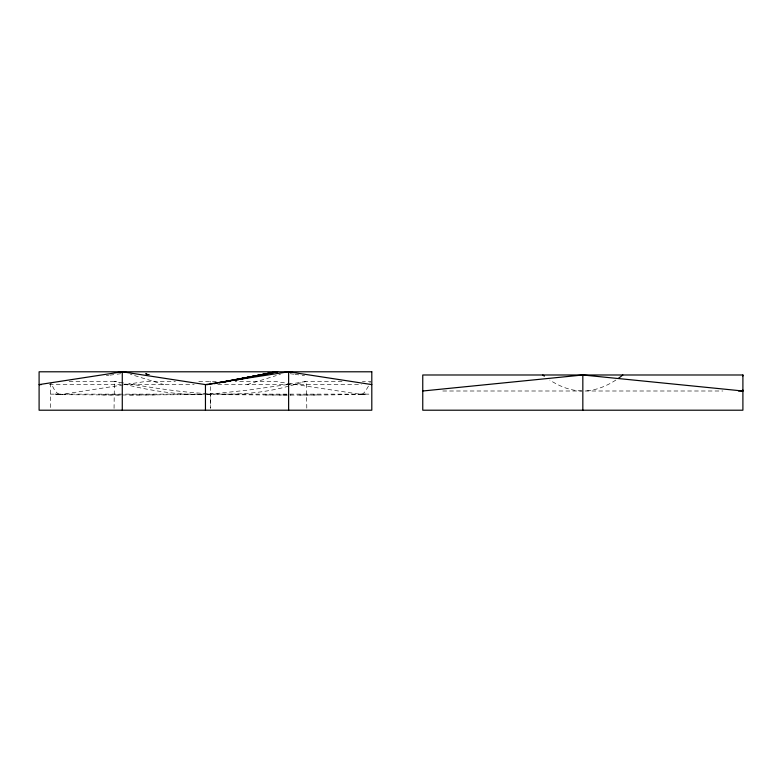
<?xml version="1.0" encoding="UTF-8"?>
<svg xmlns="http://www.w3.org/2000/svg" width="782" height="782" viewBox="0 0 782 782"><rect width="100%" height="100%" fill="white"/><g stroke="black" fill="none" stroke-linecap="round" stroke-linejoin="round"><path stroke-width="0.59" stroke-dasharray="3.91 2.93" d="M287.541 384.558L248.05 390.12L210.426 394.138L210.426 408.204L210.426 386.132M114.055 408.4L114.387 381.333L67.975 381.333M369.857 383.014L370.492 381.333L362.389 381.333M368.439 386.132C366.504 389.094 363.757 395.956 359.358 394.138L274.453 381.333L235.118 381.333M615.874 380.052C606.783 385.985 596.373 390.286 585.454 390.922M247.034 384.597L276.329 375.575M278.842 374.803L280.494 374.295M290.836 385.634L306.466 381.333L343.425 381.333M288.744 386.132C235.118 401.137 179.674 392.085 125.922 383.356M288.636 384.382L306.466 381.333L306.798 408.4M106.332 375.634L108.727 375.311M109.93 375.155L115.931 374.353M117.134 374.197L120.731 373.708M206.497 394.509L214.336 394.323M364.93 394.138L359.808 394.509L365.419 394.06C316.661 395.79 267.727 394.783 218.901 394.695M206.516 394.323L210.426 394.138M122.324 394.998L204.219 394.607M138.375 394.998L155.481 394.959M299.604 394.998L319.388 394.93M129.89 394.998L137.681 394.988M101.465 394.93L121.249 394.998L59.921 394.685L55.434 394.06L61.045 394.509L146.4 381.333L175.393 381.333M198.775 381.333L216.184 381.333M49.393 384.597L120.927 384.597M124.201 384.597L194.18 384.597M217.777 384.597L361.509 384.597M442.768 391L581.72 391M585.053 391L722.891 391M50.361 394.138L370.492 394.138M201.952 394.695C174.943 394.509 148.003 390.335 121.894 383.551M265.372 394.959L282.478 394.998M283.172 394.988L290.963 394.998M581.955 390.971C570.42 390.775 559.355 386.288 549.785 380.052M55.923 394.138L61.045 394.509C55.502 394.48 53.215 387.158 50.996 383.014M290.161 373.708L293.768 374.197M294.961 374.353L300.962 375.155M302.165 375.311L304.569 375.634M123.536 382.955L114.387 381.333L119.91 383.014M146.048 374.021L150.76 374.91M145.941 374.021L148.277 374.461M145.589 373.864L147.964 374.324M145.354 373.864L147.671 374.324M145.882 373.943L148.267 374.422M130.408 374.295L132.06 374.803M134.563 375.575L163.858 384.597M210.426 381.333L210.426 382.134M50.361 383.131L50.361 408.4"/><path stroke-width="1.17" d="M738.452 391L742.9 391L742.9 390.003M742.9 375.995L742.9 374.989L422.759 374.989L422.759 410.208L742.9 410.208L742.9 374.989M237.708 379.671L275.753 371.792M237.796 379.671L275.968 371.792L233.016 380.326M228.246 381.274L230.631 380.805M224.561 382.036L230.475 380.873M232.84 380.404L276.613 371.792L219.126 382.769L221.492 382.349M214.327 383.679L216.722 383.229M223.887 381.899L277.678 371.792L209.107 384.382M371.802 384.597L288.626 371.792L205.451 384.597L122.275 371.792L39.1 384.597L41.387 384.597M422.759 391L582.834 374.989L742.9 391M205.226 384.597L207.924 384.597M582.834 374.989L582.834 410.208M288.626 371.792L288.626 410.208M205.451 384.597L205.451 410.208M122.275 371.792L122.275 410.208M622.843 374.989A135.374 95.727 90 0 1 618.239 378.449M544.331 376.181A135.374 95.727 90 0 1 542.816 374.989M371.802 371.792L39.1 371.792L39.1 410.208L371.802 410.208L371.802 371.792"/></g></svg>
